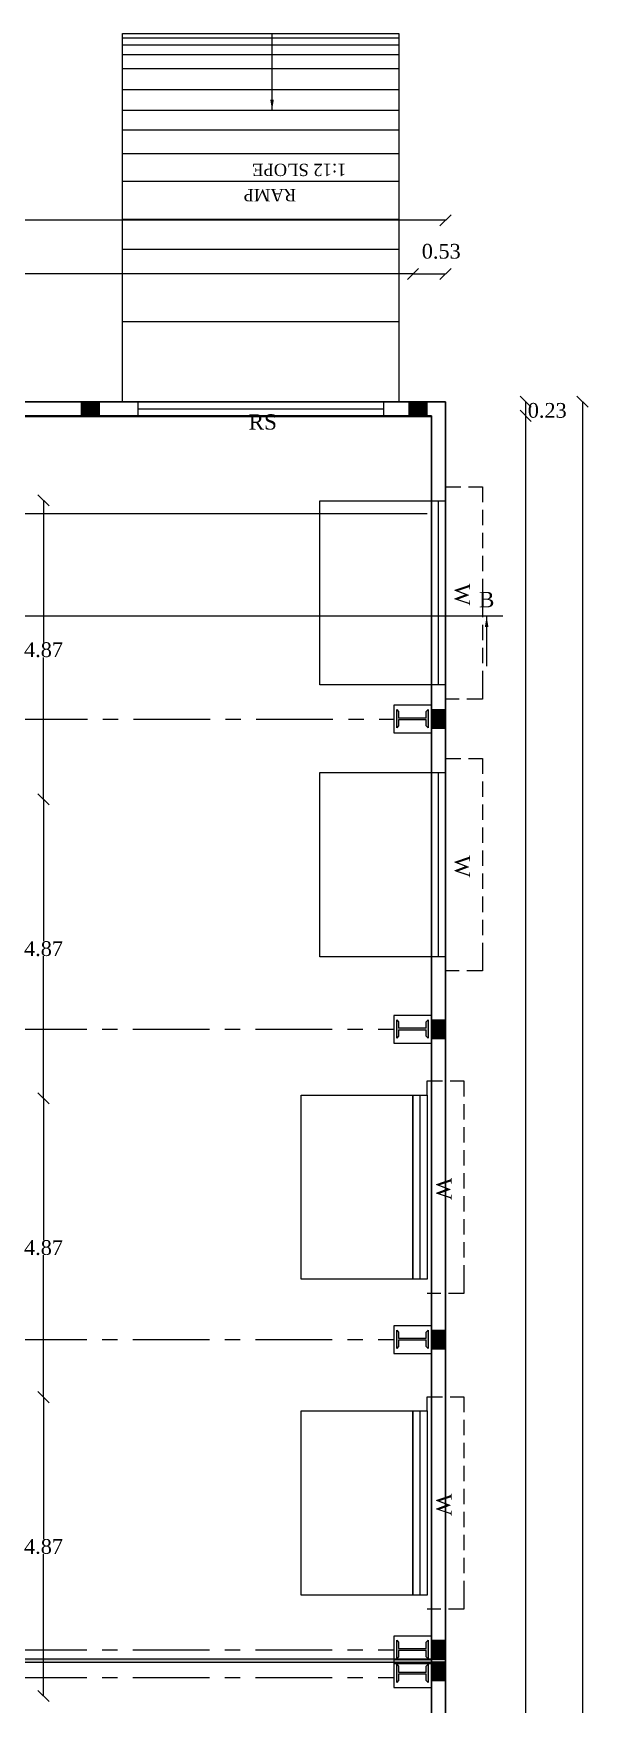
# Model space of a CAD drawing. Header units: metres. Extents: x 10791 to 15749, y -2675 to -2476.
# Drawn here: x 15645.46 to 15654.82, y -2644.09 to -2616.87 of the extents above; entities that cross this region are included whole.
import ezdxf
from ezdxf.enums import TextEntityAlignment as Align

# ---------------------------------------------------------------- set-up
doc = ezdxf.new("R2010")
doc.units = ezdxf.units.M
doc.header["$LTSCALE"] = 0.5
doc.header["$MEASUREMENT"] = 0
doc.header["$PDMODE"] = 35
doc.linetypes.add('CENTER', pattern=[2, 1.25, -0.25, 0.25, -0.25])
doc.linetypes.add('HIDDEN', pattern=[0.375, 0.25, -0.125])
doc.layers.add('BLK_1_FLR_0_ACROOM_1_LIGHT_VENTILATION_1', color=1, linetype='Continuous', lineweight=0)
for name, color, linetype in [('BLK_1_FLR_0_CARPET_AREA', 7, 'Continuous'), ('BLK_1_FLR_0_REGULAR_ROOM_1', 117, 'Continuous'), ('BLK_1_FLR_0_ROOF_AREA', 7, 'Continuous'), ('BLK_1_FLR_0_ROOM_1_LIGHT_VENTILATION_1', 7, 'Continuous'), ('FLOOR-GROUND', 7, 'Continuous')]:
    doc.layers.add(name, color=color, linetype=linetype)
doc.styles.add('Isa-', font='times.ttf')
doc.styles.get("Standard").update_dxf_attribs({"font": ''})
doc.styles.add('STYLE2', font='times.ttf')
doc.styles.get('Standard').set_extended_font_data('Arial Black')
doc.dimstyles.get("Standard").update_dxf_attribs({"dimtxt": 0.23, "dimasz": 0.18, "dimexe": 0.18, "dimexo": 0.0625, "dimgap": 0.09, "dimtad": 0, "dimtih": 1, "dimtoh": 1, "dimzin": 0, "dimdsep": 46, "dimtxsty": 'Standard', "dimblk": 'OBLIQUE', "dimcen": 0.09, "dimse1": 1, "dimse2": 1, "dimclrd": 1, "dimclrt": 3, "dimadec": 0, "dimazin": 0, "dimtfac": 1, "dimtofl": 0, "dimtmove": 0, "dimatfit": 3, "dimfxl": 0, "dimtolj": 1, "dimtzin": 0, "dimarcsym": 0})

# ---------------------------------------------------------------- blocks, each defined once
blk = doc.blocks.new('_Oblique')
at = {"color": 0, "linetype": 'ByBlock', "lineweight": -2}
blk.add_line((-0.5, -0.5), (0.5, 0.5), dxfattribs=at)
blk = doc.blocks.new('*D74')
at = {"color": 1, "lineweight": -2, "ltscale": 2}
for p, q in [((15630.468, -2620.786), (15640.674, -2620.786)), ((15651.648, -2620.786), (15641.443, -2620.786))]:
    blk.add_line(p, q, dxfattribs=at)
at = {"layer": 'Defpoints', "color": 0, "lineweight": 25, "ltscale": 2}
for p in [(15651.648, -2620.786), (15630.468, -2623.959), (15651.648, -2623.949)]:
    blk.add_point(p, dxfattribs=at)
at = {"color": 1, "lineweight": -2, "ltscale": 2, "xscale": 0.18, "yscale": 0.18, "zscale": 0.18, "rotation": 180}
blk.add_blockref('_Oblique', (15630.468, -2620.786), dxfattribs=at)
at = {"color": 1, "lineweight": -2, "ltscale": 2, "xscale": 0.18, "yscale": 0.18, "zscale": 0.18}
blk.add_blockref('_Oblique', (15651.648, -2620.786), dxfattribs=at)
at = {"color": 3, "lineweight": 25, "ltscale": 2, "insert": (15641.058, -2620.786), "char_height": 0.24, "attachment_point": 5, "style": 'STYLE2'}
blk.add_mtext('\\A1;21.18', dxfattribs=at)
blk = doc.blocks.new('*D75')
at = {"color": 1, "lineweight": -2, "ltscale": 2}
blk.add_line((15651.648, -2620.786), (15652.178, -2620.786), dxfattribs=at)
at = {"layer": 'Defpoints', "color": 0, "lineweight": 25, "ltscale": 2}
for p in [(15652.178, -2620.786), (15651.648, -2623.949), (15652.178, -2623.936)]:
    blk.add_point(p, dxfattribs=at)
at = {"color": 1, "lineweight": -2, "ltscale": 2, "xscale": 0.18, "yscale": 0.18, "zscale": 0.18, "rotation": 180}
blk.add_blockref('_Oblique', (15651.648, -2620.786), dxfattribs=at)
at = {"color": 1, "lineweight": -2, "ltscale": 2, "xscale": 0.18, "yscale": 0.18, "zscale": 0.18}
blk.add_blockref('_Oblique', (15652.178, -2620.786), dxfattribs=at)
at = {"color": 3, "lineweight": 25, "ltscale": 2, "insert": (15652.109, -2620.418), "char_height": 0.24, "attachment_point": 5, "style": 'STYLE2'}
blk.add_mtext('\\A1;0.53', dxfattribs=at)
blk = doc.blocks.new('*D76')
at = {"color": 1, "lineweight": -2, "ltscale": 2}
for p, q in [((15630.238, -2619.91), (15640.82, -2619.91)), ((15652.178, -2619.91), (15641.597, -2619.91))]:
    blk.add_line(p, q, dxfattribs=at)
at = {"layer": 'Defpoints', "color": 0, "lineweight": 25, "ltscale": 2}
for p in [(15652.178, -2619.91), (15630.238, -2622.867), (15652.178, -2622.867)]:
    blk.add_point(p, dxfattribs=at)
at = {"color": 1, "lineweight": -2, "ltscale": 2, "xscale": 0.18, "yscale": 0.18, "zscale": 0.18, "rotation": 180}
blk.add_blockref('_Oblique', (15630.238, -2619.91), dxfattribs=at)
at = {"color": 1, "lineweight": -2, "ltscale": 2, "xscale": 0.18, "yscale": 0.18, "zscale": 0.18}
blk.add_blockref('_Oblique', (15652.178, -2619.91), dxfattribs=at)
at = {"color": 3, "lineweight": 25, "ltscale": 2, "insert": (15641.208, -2619.91), "char_height": 0.24, "attachment_point": 5, "style": 'STYLE2'}
blk.add_mtext('\\A1;21.94', dxfattribs=at)
blk = doc.blocks.new('*D77')
at = {"color": 1, "lineweight": -2, "ltscale": 2}
blk.add_line((15653.484, -2622.867), (15653.484, -2623.097), dxfattribs=at)
at = {"layer": 'Defpoints', "color": 0, "lineweight": 25, "ltscale": 2}
for p in [(15647.579, -2622.867), (15647.405, -2623.097), (15653.484, -2623.097)]:
    blk.add_point(p, dxfattribs=at)
at = {"color": 1, "lineweight": -2, "ltscale": 2, "xscale": 0.18, "yscale": 0.18, "zscale": 0.18}
for p, rotation in [((15653.484, -2622.867), 90), ((15653.484, -2623.097), 270)]:
    blk.add_blockref('_Oblique', p, dxfattribs=dict(at, rotation=rotation))
at = {"color": 3, "lineweight": 25, "ltscale": 2, "insert": (15653.836, -2623.01), "char_height": 0.24, "attachment_point": 5, "style": 'STYLE2'}
blk.add_mtext('\\A1;0.23', dxfattribs=at)
blk = doc.blocks.new('*D65')
at = {"color": 1, "lineweight": -2, "ltscale": 2}
for p, q in [((15653.484, -2623.097), (15653.484, -2645.605)), ((15653.484, -2668.357), (15653.484, -2645.849))]:
    blk.add_line(p, q, dxfattribs=at)
at = {"layer": 'Defpoints', "color": 0, "lineweight": 25, "ltscale": 2}
for p in [(15650.749, -2623.097), (15650.749, -2668.357), (15653.484, -2668.357)]:
    blk.add_point(p, dxfattribs=at)
at = {"color": 1, "lineweight": -2, "ltscale": 2, "xscale": 0.18, "yscale": 0.18, "zscale": 0.18}
for p, rotation in [((15653.484, -2623.097), 90), ((15653.484, -2668.357), 270)]:
    blk.add_blockref('_Oblique', p, dxfattribs=dict(at, rotation=rotation))
at = {"color": 3, "lineweight": 25, "ltscale": 2, "insert": (15653.484, -2645.727), "char_height": 0.24, "attachment_point": 5, "style": 'STYLE2'}
blk.add_mtext('\\A1;45.26', dxfattribs=at)
blk = doc.blocks.new('*D79')
at = {"color": 1, "lineweight": -2, "ltscale": 2}
for p, q in [((15654.41, -2622.867), (15654.41, -2645.605)), ((15654.41, -2668.587), (15654.41, -2645.849))]:
    blk.add_line(p, q, dxfattribs=at)
at = {"layer": 'Defpoints', "color": 0, "lineweight": 25, "ltscale": 2}
for p in [(15651.672, -2622.867), (15651.672, -2668.587), (15654.41, -2668.587)]:
    blk.add_point(p, dxfattribs=at)
at = {"color": 1, "lineweight": -2, "ltscale": 2, "xscale": 0.18, "yscale": 0.18, "zscale": 0.18}
for p, rotation in [((15654.41, -2622.867), 90), ((15654.41, -2668.587), 270)]:
    blk.add_blockref('_Oblique', p, dxfattribs=dict(at, rotation=rotation))
at = {"color": 3, "lineweight": 25, "ltscale": 2, "insert": (15654.41, -2645.727), "char_height": 0.24, "attachment_point": 5, "style": 'STYLE2'}
blk.add_mtext('\\A1;45.72', dxfattribs=at)
blk = doc.blocks.new('*D124')
at = {"color": 1, "lineweight": -2, "ltscale": 2}
for p, q in [((15645.629, -2624.474), (15645.629, -2626.787)), ((15645.629, -2629.344), (15645.629, -2627.032))]:
    blk.add_line(p, q, dxfattribs=at)
at = {"layer": 'Defpoints', "color": 0, "lineweight": 25, "ltscale": 2}
for p in [(15645.811, -2624.474), (15644.379, -2629.344), (15645.629, -2629.344)]:
    blk.add_point(p, dxfattribs=at)
at = {"color": 1, "lineweight": -2, "ltscale": 2, "xscale": 0.18, "yscale": 0.18, "zscale": 0.18}
for p, rotation in [((15645.629, -2624.474), 90), ((15645.629, -2629.344), 270)]:
    blk.add_blockref('_Oblique', p, dxfattribs=dict(at, rotation=rotation))
at = {"color": 3, "lineweight": 25, "ltscale": 2, "insert": (15645.629, -2626.909), "char_height": 0.24, "attachment_point": 5, "style": 'STYLE2'}
blk.add_mtext('\\A1;4.87', dxfattribs=at)
blk = doc.blocks.new('*D125')
at = {"color": 1, "lineweight": -2, "ltscale": 2}
for p, q in [((15645.629, -2634.214), (15645.629, -2636.527)), ((15645.629, -2639.084), (15645.629, -2636.772))]:
    blk.add_line(p, q, dxfattribs=at)
at = {"layer": 'Defpoints', "color": 0, "lineweight": 25, "ltscale": 2}
for p in [(15644.379, -2634.214), (15644.379, -2639.084), (15645.629, -2639.084)]:
    blk.add_point(p, dxfattribs=at)
at = {"color": 1, "lineweight": -2, "ltscale": 2, "xscale": 0.18, "yscale": 0.18, "zscale": 0.18}
for p, rotation in [((15645.629, -2634.214), 90), ((15645.629, -2639.084), 270)]:
    blk.add_blockref('_Oblique', p, dxfattribs=dict(at, rotation=rotation))
at = {"color": 3, "lineweight": 25, "ltscale": 2, "insert": (15645.629, -2636.649), "char_height": 0.24, "attachment_point": 5, "style": 'STYLE2'}
blk.add_mtext('\\A1;4.87', dxfattribs=at)
blk = doc.blocks.new('*D126')
at = {"color": 1, "lineweight": -2, "ltscale": 2}
for p, q in [((15645.629, -2639.084), (15645.629, -2641.397)), ((15645.629, -2643.954), (15645.629, -2641.642))]:
    blk.add_line(p, q, dxfattribs=at)
at = {"layer": 'Defpoints', "color": 0, "lineweight": 25, "ltscale": 2}
for p in [(15644.379, -2639.084), (15644.379, -2643.954), (15645.629, -2643.954)]:
    blk.add_point(p, dxfattribs=at)
at = {"color": 1, "lineweight": -2, "ltscale": 2, "xscale": 0.18, "yscale": 0.18, "zscale": 0.18}
for p, rotation in [((15645.629, -2639.084), 90), ((15645.629, -2643.954), 270)]:
    blk.add_blockref('_Oblique', p, dxfattribs=dict(at, rotation=rotation))
at = {"color": 3, "lineweight": 25, "ltscale": 2, "insert": (15645.629, -2641.519), "char_height": 0.24, "attachment_point": 5, "style": 'STYLE2'}
blk.add_mtext('\\A1;4.87', dxfattribs=at)
blk = doc.blocks.new('*D127')
at = {"color": 1, "lineweight": -2, "ltscale": 2}
for p, q in [((15645.629, -2629.344), (15645.629, -2631.657)), ((15645.629, -2634.214), (15645.629, -2631.902))]:
    blk.add_line(p, q, dxfattribs=at)
at = {"layer": 'Defpoints', "color": 0, "lineweight": 25, "ltscale": 2}
for p in [(15644.379, -2629.344), (15644.379, -2634.214), (15645.629, -2634.214)]:
    blk.add_point(p, dxfattribs=at)
at = {"color": 1, "lineweight": -2, "ltscale": 2, "xscale": 0.18, "yscale": 0.18, "zscale": 0.18}
for p, rotation in [((15645.629, -2629.344), 90), ((15645.629, -2634.214), 270)]:
    blk.add_blockref('_Oblique', p, dxfattribs=dict(at, rotation=rotation))
at = {"color": 3, "lineweight": 25, "ltscale": 2, "insert": (15645.629, -2631.779), "char_height": 0.24, "attachment_point": 5, "style": 'STYLE2'}
blk.add_mtext('\\A1;4.87', dxfattribs=at)

msp = doc.modelspace()

# ---------------------------------------------------------------- hatches: boundary and pattern name
at = {"lineweight": 25, "ltscale": 2}
for color, points in [(201, [(15646.54339, -2623.097), (15646.54339, -2622.867), (15646.24339, -2622.867), (15646.24339, -2623.097)]), (201, [(15651.87839, -2623.097), (15651.87839, -2622.867), (15651.57839, -2622.867), (15651.57839, -2623.097)]), (201, [(15652.17839, -2627.88645), (15651.94839, -2627.88645), (15651.94839, -2628.18645), (15652.17839, -2628.18645)]), (201, [(15652.17839, -2632.94089), (15651.94839, -2632.94089), (15651.94839, -2633.24089), (15652.17839, -2633.24089)]), (201, [(15652.17839, -2637.99533), (15651.94839, -2637.99533), (15651.94839, -2638.29533), (15652.17839, -2638.29533)]), (201, [(15652.17839, -2643.04978), (15651.94839, -2643.04978), (15651.94839, -2643.34978), (15652.17839, -2643.34978)]), (256, [(15652.17839, -2643.34978), (15630.23839, -2643.34978), (15630.23839, -2643.39978), (15652.17839, -2643.39978)]), (201, [(15652.17839, -2643.39978), (15651.94839, -2643.39978), (15651.94839, -2643.69978), (15652.17839, -2643.69978)])]:
    msp.add_hatch(color=color, dxfattribs=at).paths.add_polyline_path(points)
for points in [[(15651.89358, -2628.18173), (15651.86358, -2628.14953), (15651.86358, -2628.0486), (15651.41358, -2628.0486), (15651.41358, -2628.14953), (15651.38358, -2628.18173), (15651.38358, -2627.88173), (15651.41358, -2627.91393), (15651.41358, -2628.01485), (15651.86358, -2628.01485), (15651.86358, -2627.91393), (15651.89358, -2627.88173)], [(15651.89358, -2633.23617), (15651.86358, -2633.20397), (15651.86358, -2633.10305), (15651.41358, -2633.10305), (15651.41358, -2633.20397), (15651.38358, -2633.23617), (15651.38358, -2632.93617), (15651.41358, -2632.96838), (15651.41358, -2633.0693), (15651.86358, -2633.0693), (15651.86358, -2632.96838), (15651.89358, -2632.93617)], [(15651.89358, -2638.29062), (15651.86358, -2638.25841), (15651.86358, -2638.15749), (15651.41358, -2638.15749), (15651.41358, -2638.25841), (15651.38358, -2638.29062), (15651.38358, -2637.99062), (15651.41358, -2638.02282), (15651.41358, -2638.12374), (15651.86358, -2638.12374), (15651.86358, -2638.02282), (15651.89358, -2637.99062)], [(15651.89358, -2643.34506), (15651.86358, -2643.31286), (15651.86358, -2643.21194), (15651.41358, -2643.21194), (15651.41358, -2643.31286), (15651.38358, -2643.34506), (15651.38358, -2643.04506), (15651.41358, -2643.07727), (15651.41358, -2643.17819), (15651.86358, -2643.17819), (15651.86358, -2643.07727), (15651.89358, -2643.04506)], [(15651.89358, -2643.73204), (15651.86358, -2643.69984), (15651.86358, -2643.59892), (15651.41358, -2643.59892), (15651.41358, -2643.69984), (15651.38358, -2643.73204), (15651.38358, -2643.43204), (15651.41358, -2643.46425), (15651.41358, -2643.56517), (15651.86358, -2643.56517), (15651.86358, -2643.46425), (15651.89358, -2643.43204)]]:
    msp.add_hatch(color=3).paths.add_polyline_path(points)

# ---------------------------------------------------------------- linework, layer by layer
for p, q in [((15651.41734, -2616.94553), (15646.91734, -2616.94553)), ((15651.41734, -2617.05815), (15646.91734, -2617.05815)), ((15651.41734, -2617.2158), (15646.91734, -2617.2158)), ((15651.41734, -2617.44103), (15646.91734, -2617.44103)), ((15651.41734, -2617.78335), (15646.91734, -2617.78335)), ((15651.41734, -2618.12335), (15646.91734, -2618.12335)), ((15651.41734, -2618.44329), (15646.91734, -2618.44329)), ((15651.41734, -2618.82617), (15646.91734, -2618.82617)), ((15651.41734, -2619.27663), (15646.91734, -2619.27663)), ((15651.41734, -2619.896), (15646.91734, -2619.896)), ((15651.41734, -2620.38492), (15646.91734, -2620.38492)), ((15651.41734, -2621.56416), (15646.91734, -2621.56416)), ((15651.64839, -2623.097), (15645.78557, -2623.097)), ((15651.94839, -2668.357), (15651.94839, -2623.097)), ((15630.23839, -2624.68514), (15651.87839, -2624.68514)), ((15629.21266, -2626.35732), (15653.1137, -2626.35732))]:
    msp.add_line(p, q, dxfattribs=at)
at = {"color": 4, "lineweight": 25, "ltscale": 2}
for p, q in [((15647.16734, -2622.8667), (15647.16734, -2623.097)), ((15651.16734, -2622.8667), (15651.16734, -2623.097)), ((15637.63839, -2623.097), (15645.8211, -2623.097))]:
    msp.add_line(p, q, dxfattribs=at)
at = {"color": 2, "lineweight": 25, "ltscale": 0.25}
for p, q in [((15652.06339, -2627.48113), (15652.06339, -2624.48113)), ((15652.06339, -2631.91003), (15652.06339, -2628.91003)), ((15651.76339, -2637.16321), (15651.76339, -2634.16321)), ((15651.76339, -2642.3086), (15651.76339, -2639.3086))]:
    msp.add_line(p, q, dxfattribs=at)
at = {"linetype": 'CENTER', "lineweight": 25, "ltscale": 2}
for p, q in [((15631.09514, -2628.03645), (15651.33399, -2628.03645)), ((15631.08279, -2633.09089), (15651.33399, -2633.09089)), ((15631.08279, -2638.14533), (15651.33399, -2638.14533)), ((15631.08279, -2643.19978), (15651.33399, -2643.19978)), ((15631.08279, -2643.64938), (15651.33399, -2643.64938))]:
    msp.add_line(p, q, dxfattribs=at)
at = {"lineweight": 25, "ltscale": 2}
for points in [[(15646.91734, -2616.8667), (15651.41734, -2616.8667), (15651.41734, -2622.8667), (15646.91734, -2622.8667)], [(15630.23839, -2622.867), (15630.23839, -2668.587), (15652.17839, -2668.587), (15652.17839, -2622.867)], [(15652.17839, -2643.34978), (15630.23839, -2643.34978), (15630.23839, -2643.39978), (15652.17839, -2643.39978)]]:
    msp.add_lwpolyline(points, close=True, dxfattribs=at)
at = {"color": 201, "lineweight": 25, "ltscale": 2}
for points in [[(15646.24339, -2623.097), (15646.54339, -2623.097), (15646.54339, -2622.867), (15646.24339, -2622.867)], [(15651.57839, -2623.097), (15651.87839, -2623.097), (15651.87839, -2622.867), (15651.57839, -2622.867)], [(15652.17839, -2628.18645), (15652.17839, -2627.88645), (15651.94839, -2627.88645), (15651.94839, -2628.18645)], [(15652.17839, -2633.24089), (15652.17839, -2632.94089), (15651.94839, -2632.94089), (15651.94839, -2633.24089)], [(15652.17839, -2638.29533), (15652.17839, -2637.99533), (15651.94839, -2637.99533), (15651.94839, -2638.29533)], [(15652.17839, -2643.34978), (15652.17839, -2643.04978), (15651.94839, -2643.04978), (15651.94839, -2643.34978)], [(15652.17839, -2643.69978), (15652.17839, -2643.39978), (15651.94839, -2643.39978), (15651.94839, -2643.69978)]]:
    msp.add_lwpolyline(points, close=True, dxfattribs=at)
at = {"color": 4, "lineweight": 25, "ltscale": 2}
msp.add_lwpolyline([(15640.23839, -2645.727), (15651.94839, -2645.727), (15651.94839, -2623.097), (15640.23839, -2623.097)], close=True, dxfattribs=at)
at = {"color": 2, "linetype": 'HIDDEN', "lineweight": 25, "ltscale": 2}
for points in [[(15652.17839, -2624.48113), (15652.17839, -2624.25113), (15652.77839, -2624.25113), (15652.77839, -2627.48113), (15652.77839, -2627.71113), (15652.17839, -2627.71113)], [(15652.17839, -2628.91003), (15652.17839, -2628.68003), (15652.77839, -2628.68003), (15652.77839, -2631.91003), (15652.77839, -2632.14003), (15652.17839, -2632.14003)], [(15651.87839, -2634.16321), (15651.87839, -2633.93321), (15652.47839, -2633.93321), (15652.47839, -2637.16321), (15652.47839, -2637.39321), (15651.87839, -2637.39321)], [(15651.87839, -2639.3086), (15651.87839, -2639.0786), (15652.47839, -2639.0786), (15652.47839, -2642.3086), (15652.47839, -2642.5386), (15651.87839, -2642.5386)]]:
    msp.add_lwpolyline(points, dxfattribs=at)
at = {"color": 2, "lineweight": 25, "ltscale": 0.25}
for points in [[(15651.94839, -2624.48113), (15652.17839, -2624.48113), (15652.17839, -2627.48113), (15651.94839, -2627.48113)], [(15651.94839, -2628.91003), (15652.17839, -2628.91003), (15652.17839, -2631.91003), (15651.94839, -2631.91003)], [(15651.64839, -2634.16321), (15651.87839, -2634.16321), (15651.87839, -2637.16321), (15651.64839, -2637.16321)], [(15651.64839, -2639.3086), (15651.87839, -2639.3086), (15651.87839, -2642.3086), (15651.64839, -2642.3086)]]:
    msp.add_lwpolyline(points, close=True, dxfattribs=at)
at = {"color": 4}
for points in [[(15651.33399, -2628.26125), (15651.94839, -2628.26125), (15651.94839, -2627.81165), (15651.33399, -2627.81165)], [(15651.33399, -2633.31569), (15651.94839, -2633.31569), (15651.94839, -2632.86609), (15651.33399, -2632.86609)], [(15651.33399, -2638.37013), (15651.94839, -2638.37013), (15651.94839, -2637.92053), (15651.33399, -2637.92053)], [(15651.33399, -2643.42458), (15651.94839, -2643.42458), (15651.94839, -2642.97498), (15651.33399, -2642.97498)], [(15651.33399, -2643.81156), (15651.94839, -2643.81156), (15651.94839, -2643.36196), (15651.33399, -2643.36196)]]:
    msp.add_lwpolyline(points, close=True, dxfattribs=at)
at = {"color": 3}
for points in [[(15651.89358, -2628.18173), (15651.86358, -2628.14953), (15651.86358, -2628.0486), (15651.41358, -2628.0486), (15651.41358, -2628.14953), (15651.38358, -2628.18173), (15651.38358, -2627.88173), (15651.41358, -2627.91393), (15651.41358, -2628.01485), (15651.86358, -2628.01485), (15651.86358, -2627.91393), (15651.89358, -2627.88173), (15651.89358, -2628.18173)], [(15651.89358, -2633.23617), (15651.86358, -2633.20397), (15651.86358, -2633.10305), (15651.41358, -2633.10305), (15651.41358, -2633.20397), (15651.38358, -2633.23617), (15651.38358, -2632.93617), (15651.41358, -2632.96838), (15651.41358, -2633.0693), (15651.86358, -2633.0693), (15651.86358, -2632.96838), (15651.89358, -2632.93617), (15651.89358, -2633.23617)], [(15651.89358, -2638.29062), (15651.86358, -2638.25841), (15651.86358, -2638.15749), (15651.41358, -2638.15749), (15651.41358, -2638.25841), (15651.38358, -2638.29062), (15651.38358, -2637.99062), (15651.41358, -2638.02282), (15651.41358, -2638.12374), (15651.86358, -2638.12374), (15651.86358, -2638.02282), (15651.89358, -2637.99062), (15651.89358, -2638.29062)], [(15651.89358, -2643.34506), (15651.86358, -2643.31286), (15651.86358, -2643.21194), (15651.41358, -2643.21194), (15651.41358, -2643.31286), (15651.38358, -2643.34506), (15651.38358, -2643.04506), (15651.41358, -2643.07727), (15651.41358, -2643.17819), (15651.86358, -2643.17819), (15651.86358, -2643.07727), (15651.89358, -2643.04506), (15651.89358, -2643.34506)], [(15651.89358, -2643.73204), (15651.86358, -2643.69984), (15651.86358, -2643.59892), (15651.41358, -2643.59892), (15651.41358, -2643.69984), (15651.38358, -2643.73204), (15651.38358, -2643.43204), (15651.41358, -2643.46425), (15651.41358, -2643.56517), (15651.86358, -2643.56517), (15651.86358, -2643.46425), (15651.89358, -2643.43204), (15651.89358, -2643.73204)]]:
    msp.add_lwpolyline(points, dxfattribs=at)
at = {"layer": 'BLK_1_FLR_0_ACROOM_1_LIGHT_VENTILATION_1', "color": 4}
msp.add_lwpolyline([(15630.46839, -2623.10745), (15651.94839, -2623.10745), (15651.94839, -2664.63745), (15646.54339, -2664.63745), (15646.54339, -2668.36745), (15630.46839, -2668.36745)], close=True, dxfattribs=at)
at = {"layer": 'BLK_1_FLR_0_CARPET_AREA', "color": 9}
msp.add_lwpolyline([(15630.46839, -2623.10236), (15651.94839, -2623.10236), (15651.94839, -2664.63236), (15646.54339, -2664.63236), (15646.54339, -2668.36236), (15630.46839, -2668.36236)], close=True, dxfattribs=at)
at = {"layer": 'BLK_1_FLR_0_REGULAR_ROOM_1', "color": 4, "ltscale": 400}
msp.add_lwpolyline([(15630.46839, -2623.097), (15651.94839, -2623.097), (15651.94839, -2664.627), (15646.54339, -2664.627), (15646.54339, -2668.357), (15630.46839, -2668.357)], close=True, dxfattribs=at)
at = {"layer": 'BLK_1_FLR_0_ROOF_AREA', "color": 54, "lineweight": 25, "ltscale": 2}
msp.add_lwpolyline([(15630.23839, -2622.867), (15652.17839, -2622.867), (15652.17839, -2668.587), (15630.23839, -2668.587)], close=True, dxfattribs=at)
at = {"layer": 'BLK_1_FLR_0_ROOM_1_LIGHT_VENTILATION_1', "color": 232, "lineweight": 25, "ltscale": 0.25}
for points in [[(15650.12839, -2624.48113), (15651.94839, -2624.48113), (15651.94839, -2627.48113), (15650.12839, -2627.48113)], [(15650.12839, -2628.91003), (15651.94839, -2628.91003), (15651.94839, -2631.91003), (15650.12839, -2631.91003)], [(15649.82839, -2634.16321), (15651.64839, -2634.16321), (15651.64839, -2637.16321), (15649.82839, -2637.16321)], [(15649.82839, -2639.3086), (15651.64839, -2639.3086), (15651.64839, -2642.3086), (15649.82839, -2642.3086)]]:
    msp.add_lwpolyline(points, close=True, dxfattribs=at)
at = {"layer": 'FLOOR-GROUND', "color": 22, "lineweight": 25, "ltscale": 2}
msp.add_line((15647.16734, -2622.9817), (15651.16734, -2622.9817), dxfattribs=at)

# ---------------------------------------------------------------- texts
at = {"color": 2, "lineweight": 25, "style": 'STYLE2'}
for s, p in [('1:12 SLOPE', (15650.56309, -2618.99096)), ('RAMP', (15649.74458, -2619.40327))]:
    msp.add_text(s, height=0.2, rotation=180, dxfattribs=at).set_placement(p)
at = {"color": 2, "lineweight": 25, "ltscale": 0.25, "style": 'Isa-'}
for s, p in [('RS', (15649.2008, -2623.32061)), ('B', (15652.84864, -2626.21528))]:
    msp.add_text(s, height=0.25, dxfattribs=at).set_placement(p, align=Align.CENTER)
for p in [(15652.32792, -2626.00796), (15652.32792, -2630.43687), (15652.02792, -2635.69004), (15652.02792, -2640.83544)]:
    msp.add_text('W', height=0.25, rotation=270, dxfattribs=at).set_placement(p, align=Align.CENTER)

# ---------------------------------------------------------------- dimensions: what is measured, and where the dimension line sits
at = {"lineweight": 25, "ltscale": 2}
for base, p1, p2, override, picture, middle in [((15652.17839, -2619.90974), (15630.23839, -2622.867), (15652.17839, -2622.867), {"dimtxt": 0.24, "dimgap": 0, "dimtxsty": 'STYLE2'}, '*D76', (15641.20839, -2619.90974)), ((15651.64839, -2620.78627), (15630.46839, -2623.95902), (15651.64839, -2623.94856), {"dimtxt": 0.24, "dimgap": 0, "dimtxsty": 'STYLE2', "dimtmove": 1}, '*D74', (15641.05839, -2620.78627))]:
    dim = msp.add_linear_dim(base=base, p1=p1, p2=p2, dimstyle='Standard', override=override, dxfattribs=at)
    dim.commit()
    dim.dimension.update_dxf_attribs({"geometry": picture, "text_midpoint": middle})
dim = msp.add_linear_dim(base=(15652.17839, -2620.78627), p1=(15651.64839, -2623.94856), p2=(15652.17839, -2623.93634), dimstyle='Standard', override={"dimtxt": 0.24, "dimgap": 0, "dimtxsty": 'STYLE2', "dimtmove": 2}, dxfattribs=at)
dim.commit()
dim.dimension.update_dxf_attribs({"geometry": '*D75', "text_midpoint": (15652.10912, -2620.41775), "dimtype": 160})
dim = msp.add_linear_dim(base=(15653.48444, -2623.097), p1=(15647.57936, -2622.867), p2=(15647.40513, -2623.097), angle=90, dimstyle='Standard', override={"dimtxt": 0.24, "dimgap": 0, "dimtxsty": 'STYLE2', "dimtmove": 2}, dxfattribs=at)
dim.commit()
dim.dimension.update_dxf_attribs({"geometry": '*D77', "text_midpoint": (15653.83578, -2623.00966), "dimtype": 160})
for base, p1, p2, override, picture, middle in [((15654.40978, -2668.587), (15651.67248, -2622.867), (15651.67248, -2668.587), {"dimtxt": 0.24, "dimgap": 0, "dimtxsty": 'STYLE2'}, '*D79', (15654.40978, -2645.727)), ((15653.48444, -2668.357), (15650.74927, -2623.097), (15650.74927, -2668.357), {"dimtxt": 0.24, "dimgap": 0, "dimtxsty": 'STYLE2', "dimtmove": 1}, '*D65', (15653.48444, -2645.727))]:
    dim = msp.add_linear_dim(base=base, p1=p1, p2=p2, angle=90, dimstyle='Standard', override=override, dxfattribs=at)
    dim.commit()
    dim.dimension.update_dxf_attribs({"geometry": picture, "text_midpoint": middle})
at = {"color": 4, "lineweight": 25, "ltscale": 2}
for base, p1, p2, override, picture, middle in [((15645.62898, -2629.34439), (15645.8109, -2624.47439), (15644.37906, -2629.34439), {"dimtxt": 0.24, "dimgap": 0, "dimtxsty": 'STYLE2'}, '*D124', (15645.62898, -2626.90939)), ((15645.62898, -2634.2144), (15644.37906, -2629.3444), (15644.37906, -2634.2144), {"dimtxt": 0.24, "dimgap": 0, "dimtxsty": 'STYLE2', "dimtmove": 1}, '*D127', (15645.62898, -2631.7794)), ((15645.62898, -2639.08439), (15644.37906, -2634.2144), (15644.37906, -2639.08439), {"dimtxt": 0.24, "dimgap": 0, "dimtxsty": 'STYLE2', "dimtmove": 1}, '*D125', (15645.62898, -2636.6494)), ((15645.62898, -2643.95439), (15644.37906, -2639.08439), (15644.37906, -2643.95439), {"dimtxt": 0.24, "dimgap": 0, "dimtxsty": 'STYLE2', "dimtmove": 1}, '*D126', (15645.62898, -2641.51939))]:
    dim = msp.add_linear_dim(base=base, p1=p1, p2=p2, angle=90, dimstyle='Standard', override=override, dxfattribs=at)
    dim.commit()
    dim.dimension.update_dxf_attribs({"geometry": picture, "text_midpoint": middle})

# ---------------------------------------------------------------- leaders
msp.add_leader([(15649.35234, -2618.12335), (15649.35234, -2616.8667)], dimstyle='Standard', override={"dimtxt": 0.24, "dimgap": 0, "dimtad": 0, "dimtxsty": 'STYLE2'}, dxfattribs=at)
at = {"lineweight": 25, "ltscale": 2}
msp.add_leader([(15652.84828, -2626.35732), (15652.84828, -2627.17301)], dimstyle='Standard', override={"dimtxt": 0.24, "dimgap": 0, "dimtad": 0, "dimtxsty": 'STYLE2'}, dxfattribs=at)

doc.saveas('drawing.dxf')
